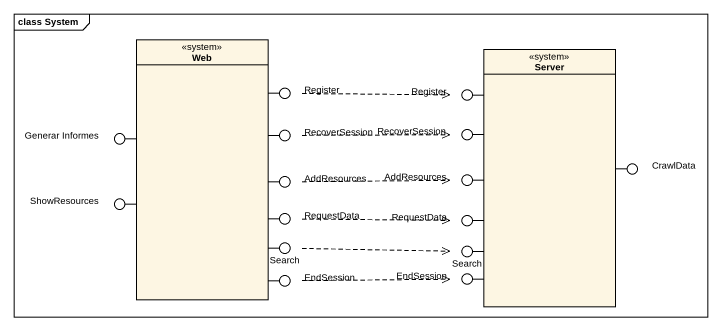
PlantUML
@startuml
mainframe class System
allowmixing
hide circle
hide empty members
class Web <<system>>
class Server <<system>>
() Register
() "Register" as Register_2
() "Generar Informes" as Generar_Informes
() RecoverSession
() "RecoverSession" as RecoverSession_2
() AddResources
() "AddResources" as AddResources_2
() CrawlData
() ShowResources
() RequestData
() "RequestData" as RequestData_2
() Search
() "Search" as Search_2
() EndSession
() "EndSession" as EndSession_2
Web -up- Register
Server -up- Register_2
Web -left- Generar_Informes
Web -right- RecoverSession
Server -left- RecoverSession_2
Web -right- AddResources
Server -left- AddResources_2
Server -right- CrawlData
Web -left- ShowResources
Web -right- RequestData
Server -left- RequestData_2
Web -- Search
Server -- Search_2
Web -- EndSession
Server -- EndSession_2
Register .right.> Register_2
RecoverSession .right.> RecoverSession_2
AddResources .right.> AddResources_2
RequestData .right.> RequestData_2
Search .right.> Search_2
EndSession .right.> EndSession_2
@enduml
